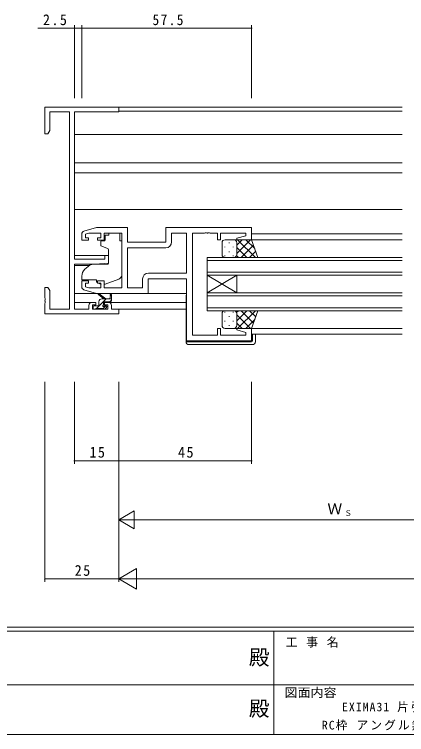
# Model space of a CAD drawing. Units: millimetres on the paper. Extents: x -420 to 373, y -297 to 267.
# Drawn here: x -120.6 to 12.3, y -297 to -53.2 of the extents above; entities that cross this region are included whole.
import ezdxf
from ezdxf.enums import TextEntityAlignment as Align

# ---------------------------------------------------------------- set-up
doc = ezdxf.new("R2010")
doc.units = ezdxf.units.MM
for name, color, linetype, lineweight in [('0-1_YKK_ZWAK', 7, 'Continuous', 9), ('0-3_YKK_12', 2, 'Continuous', 9), ('0-4_YKK_D', 6, 'Continuous', 9), ('0-6_YKK_13', 4, 'Continuous', 9), ('0-7_YKK_11', 7, 'Continuous', 9)]:
    doc.layers.add(name, color=color, linetype=linetype, lineweight=lineweight)
doc.layers.add('0-2_USER1', color=3, linetype='Continuous')
doc.styles.add('ＭＳ ゴシック', font='')
doc.styles.get('ＭＳ ゴシック').set_extended_font_data('MS Gothic')

msp = doc.modelspace()

# ---------------------------------------------------------------- linework, layer by layer
at = {"layer": '0-1_YKK_ZWAK'}
for p, q in [((352.3, -260.6), (-417.7, -260.6)), ((314.5, -262), (-417.7, -262)), ((-32.7, -262), (-32.7, -297)), ((-160.1, -280.199), (-31.3, -280.199)), ((-31.3, -280.199), (97.5, -280.199)), ((-417.7, -297), (314.5, -297))]:
    msp.add_line(p, q, dxfattribs=at)
at = {"layer": '0-3_YKK_12'}
for p, q in [((10.754, -84.606), (-85.546, -84.606)), ((10.754, -86.006), (-85.246, -86.006)), ((10.754, -93.906), (-100.246, -93.906)), ((10.754, -103.406), (-100.246, -103.406)), ((10.754, -106.806), (-100.246, -106.806)), ((10.754, -119.306), (-100.246, -119.306)), ((10.754, -127.506), (-40.246, -127.506)), ((10.754, -129.506), (-40.491, -129.506)), ((-88.746, -134.806), (-100.246, -134.806)), ((-55.246, -135.506), (-55.246, -141.506)), ((10.754, -135.506), (-55.246, -135.506)), ((-55.246, -136.506), (10.754, -136.506)), ((-95.123, -138.206), (-100.246, -138.206)), ((10.754, -140.506), (-55.246, -140.506)), ((-55.246, -141.506), (-45.246, -147.506)), ((-55.246, -147.506), (-45.246, -141.506)), ((-55.246, -147.506), (-55.246, -141.506)), ((-55.246, -141.506), (10.754, -141.506)), ((-45.246, -147.506), (-45.246, -141.506)), ((-55.246, -147.506), (-55.246, -153.506)), ((10.754, -147.506), (-55.246, -147.506)), ((-55.246, -148.506), (10.754, -148.506)), ((-94.346, -150.706), (-100.246, -150.706)), ((-62.446, -150.706), (-88.746, -150.706)), ((-62.446, -152.976), (-85.546, -152.976)), ((10.754, -152.506), (-55.246, -152.506)), ((-55.246, -153.506), (10.754, -153.506)), ((10.754, -159.506), (-40.746, -159.506)), ((10.754, -161.506), (-40.246, -161.506))]:
    msp.add_line(p, q, dxfattribs=at)
at = {"layer": '0-4_YKK_D'}
for p, q in [((-100.246, -81.606), (-100.246, -56.906)), ((-97.746, -81.606), (-97.746, -56.906)), ((-97.746, -81.606), (-97.746, -56.906)), ((-40.246, -57.906), (-97.746, -57.906)), ((-40.246, -81.606), (-40.246, -56.906)), ((-110.246, -177.606), (-110.246, -245.304)), ((-100.246, -177.606), (-100.246, -205.304)), ((-85.246, -177.606), (-85.246, -205.304)), ((-85.246, -177.606), (-85.246, -225.304)), ((-85.246, -177.606), (-85.246, -205.304)), ((-85.246, -177.606), (-85.246, -245.304)), ((-85.246, -177.606), (-85.246, -245.304)), ((-40.246, -177.606), (-40.246, -205.304)), ((-100.246, -204.304), (-85.246, -204.304)), ((-85.246, -204.304), (-40.246, -204.304)), ((-85.246, -224.304), (-80.05, -221.304)), ((-80.05, -227.304), (-80.05, -221.304)), ((-85.246, -224.304), (-80.05, -227.304)), ((-85.246, -224.304), (-74.854, -224.304)), ((-79.246, -224.304), (58.754, -224.304)), ((-85.246, -244.304), (-79.184, -240.804)), ((-79.184, -247.804), (-79.184, -240.804)), ((-85.246, -244.304), (-110.246, -244.304)), ((-85.246, -244.304), (-79.184, -247.804)), ((-85.246, -244.304), (-73.122, -244.304)), ((247.754, -244.304), (-78.246, -244.304))]:
    msp.add_line(p, q, dxfattribs=at)
msp.add_lwpolyline([(-97.746, -57.906), (-100.246, -57.906), (-112.645, -57.906)], dxfattribs=at)
for centre, start, end in [((-100.246, -57.906), 0, 180), ((-100.246, -57.906), 180, 0), ((-97.746, -57.906), 0, 180), ((-97.746, -57.906), 0, 180), ((-97.746, -57.906), 180, 0), ((-97.746, -57.906), 180, 0), ((-40.246, -57.906), 0, 180), ((-40.246, -57.906), 180, 0), ((-100.246, -204.304), 0, 180), ((-100.246, -204.304), 180, 0), ((-85.246, -204.304), 0, 180), ((-85.246, -204.304), 0, 180), ((-85.246, -204.304), 180, 0), ((-85.246, -204.304), 180, 0), ((-40.246, -204.304), 0, 180), ((-40.246, -204.304), 180, 0), ((-110.246, -244.304), 0, 180), ((-110.246, -244.304), 180, 0)]:
    msp.add_arc(centre, 0.106, start, end, dxfattribs=at)
at = {"layer": '0-6_YKK_13'}
for p, q in [((-89.816, -128.906), (-89.816, -127.906)), ((-88.646, -127.906), (-89.816, -127.906)), ((-89.816, -128.906), (-89.816, -129.606)), ((-88.646, -127.236), (-88.646, -127.906)), ((-88.646, -127.236), (-84.846, -127.236)), ((-84.846, -127.236), (-84.846, -127.906)), ((-84.846, -128.906), (-84.846, -127.906)), ((-84.846, -129.906), (-84.846, -128.906)), ((-91.346, -130.206), (-91.346, -131.256)), ((-90.116, -129.906), (-91.046, -129.906)), ((-84.846, -129.906), (-84.246, -129.906)), ((-84.246, -141.461), (-84.246, -129.906)), ((-50.246, -134.506), (-50.246, -130.506)), ((-49.246, -129.506), (-46.246, -129.506)), ((-47.883, -130.426), (-47.883, -130.626)), ((-40.246, -129.506), (-46.246, -129.506)), ((-45.247, -134.127), (-40.626, -129.506)), ((-45.246, -131.298), (-43.455, -129.506)), ((-45.246, -130.506), (-45.246, -134.106)), ((-45.246, -130.906), (-45.246, -134.506)), ((-44.978, -129.506), (-38.978, -135.506)), ((-43.798, -135.506), (-39.602, -131.311)), ((-42.15, -129.506), (-39.189, -132.467)), ((-38.104, -135.506), (-40.246, -129.506)), ((-91.017, -131.726), (-89.017, -132.454)), ((-88.746, -132.903), (-88.746, -137.509)), ((-49.298, -131.841), (-49.298, -132.041)), ((-47.883, -133.456), (-47.883, -133.656)), ((-46.468, -131.841), (-46.468, -132.041)), ((-45.246, -132.067), (-41.807, -135.506)), ((-40.969, -135.506), (-38.858, -133.395)), ((-49.298, -134.871), (-49.298, -135.071)), ((-46.246, -135.506), (-49.246, -135.506)), ((-46.468, -134.871), (-46.468, -135.071)), ((-46.468, -135.506), (-38.104, -135.506)), ((-45.303, -134.838), (-44.635, -135.506)), ((-94.983, -138.089), (-96.675, -139.508)), ((-88.963, -137.808), (-94.349, -137.855)), ((-97.746, -141.806), (-97.746, -143.106)), ((-97.746, -143.106), (-92.746, -143.106)), ((-92.746, -143.106), (-92.746, -143.406)), ((-92.746, -143.406), (-92.746, -143.903)), ((-89.875, -144.547), (-85.237, -142.872)), ((-91.44, -144.512), (-92.746, -143.903)), ((-92.673, -147.706), (-100.246, -147.706)), ((-90.246, -149.476), (-92.066, -148.075)), ((-89.646, -149.476), (-91.864, -147.793)), ((-88.046, -148.35), (-88.245, -149.476)), ((-87.746, -150.176), (-87.746, -148.177)), ((-62.246, -147.706), (-75.746, -147.706)), ((-62.446, -148.206), (-62.446, -163.706)), ((-62.246, -148.206), (-62.446, -148.206)), ((-89.51, -149.476), (-92.81, -152.776)), ((-91.946, -151.576), (-91.946, -150.476)), ((-90.946, -149.476), (-87.746, -149.476)), ((-90.346, -151.415), (-90.346, -150.776)), ((-90.046, -150.476), (-88.046, -150.476)), ((-87.746, -149.957), (-88.265, -150.476)), ((-93.946, -152.176), (-93.946, -152.676)), ((-92.246, -151.876), (-93.646, -151.876)), ((-93.646, -152.976), (-93.146, -152.976)), ((-92.946, -152.776), (-90.846, -152.776)), ((-89.665, -151.876), (-90.741, -152.952)), ((-90.646, -152.976), (-90.046, -152.976)), ((-89.546, -151.876), (-89.885, -151.876)), ((-89.834, -152.888), (-89.334, -152.388)), ((-46.246, -153.508), (-49.246, -153.508)), ((-46.468, -153.508), (-38.104, -153.508)), ((-45.303, -154.176), (-44.635, -153.508)), ((-45.246, -156.948), (-41.807, -153.508)), ((-44.978, -159.508), (-38.978, -153.508)), ((-43.798, -153.508), (-39.602, -157.704)), ((-40.969, -153.508), (-38.858, -155.62)), ((-38.104, -153.508), (-40.246, -159.508)), ((-50.246, -154.508), (-50.246, -158.508)), ((-49.298, -154.143), (-49.298, -153.943)), ((-47.883, -155.558), (-47.883, -155.358)), ((-46.468, -154.143), (-46.468, -153.943)), ((-45.247, -154.888), (-40.626, -159.508)), ((-45.246, -158.108), (-45.246, -154.508)), ((-45.246, -158.508), (-45.246, -154.908)), ((-49.298, -157.173), (-49.298, -156.973)), ((-47.883, -158.588), (-47.883, -158.388)), ((-46.468, -157.173), (-46.468, -156.973)), ((-45.246, -157.716), (-43.455, -159.508)), ((-42.15, -159.508), (-39.189, -156.547)), ((-49.246, -159.508), (-46.246, -159.508)), ((-40.246, -159.508), (-46.246, -159.508)), ((-39.946, -161.506), (-39.946, -163.706)), ((-38.946, -164.006), (-38.946, -161.506)), ((-62.446, -163.706), (-62.446, -164.006)), ((-61.946, -164.006), (-62.446, -164.006)), ((-40.246, -164.006), (-61.946, -164.006)), ((-61.446, -165.006), (-39.946, -165.006))]:
    msp.add_line(p, q, dxfattribs=at)
for centre, radius, start, end in [((-91.046, -130.206), 0.3, 90, 180), ((-90.846, -131.256), 0.5, 180, 250), ((-90.116, -129.606), 0.3, 270, 0), ((-49.246, -130.506), 1, 90, 180), ((-46.246, -130.506), 1, 0, 90), ((-46.246, -130.506), 1, 0, 90), ((-89.246, -132.903), 0.5, 0, 70), ((-49.246, -134.506), 1, 180, 270), ((-46.246, -134.506), 1, 270, 0), ((-46.246, -134.506), 1, 270, 0), ((-94.341, -138.855), 1, 90.5, 130), ((-89.046, -137.509), 0.3, 270.5, 0), ((-94.746, -141.806), 3, 130, 180), ((-85.746, -141.461), 1.5, 289.85326, 0), ((-91.017, -143.606), 1, 245, 262.59306), ((-90.214, -143.606), 1, 273.88683, 289.85326), ((-92.046, -147.876), 0.2, 24.41711, 264.41711), ((-87.946, -148.177), 0.2, 0, 239.99998), ((-90.946, -150.476), 1, 90, 180), ((-90.046, -150.776), 0.3, 90, 180), ((-88.046, -150.176), 0.3, 270, 0), ((-93.646, -152.176), 0.3, 90, 180), ((-93.646, -152.676), 0.3, 180, 270), ((-93.146, -152.776), 0.2, 270, 0), ((-92.246, -151.576), 0.3, 270, 0), ((-90.646, -152.776), 0.2, 180, 270), ((-90.346, -151.876), 0.25, 123.05573, 326.94426), ((-90.646, -151.415), 0.3, 303.05573, 0), ((-89.885, -152.176), 0.3, 90, 146.94426), ((-90.046, -152.676), 0.3, 270, 314.99998), ((-89.546, -152.176), 0.3, 314.99998, 90), ((-49.246, -154.508), 1, 90, 180), ((-46.246, -154.508), 1, 0, 90), ((-46.246, -154.508), 1, 0, 90), ((-49.246, -158.508), 1, 180, 270), ((-46.246, -158.508), 1, 270, 0), ((-46.246, -158.508), 1, 270, 0), ((-61.446, -164.006), 1, 180, 270), ((-40.246, -163.706), 0.3, 270, 0), ((-39.946, -164.006), 1, 270, 0)]:
    msp.add_arc(centre, radius, start, end, dxfattribs=at)
at = {"layer": '0-7_YKK_11'}
msp.add_line((-82.316, -145.776), (-82.316, -132.236), dxfattribs=at)
for points in [[(-95.346, -151.706), (-95.346, -152.976), (-100.246, -152.976), (-100.246, -137.806), (-93.246, -137.806), (-88.746, -137.412), (-88.746, -134.806), (-89.946, -134.806), (-89.946, -136.106), (-100.246, -136.106), (-100.246, -86.236), (-85.246, -86.236), (-85.246, -84.606), (-110.246, -84.606), (-110.246, -93.606), (-109.246, -93.606), (-108.616, -92.515), (-108.616, -86.236), (-101.876, -86.236)], [(-101.876, -86.236), (-101.876, -152.976), (-108.616, -152.976), (-108.616, -146.697), (-109.246, -145.606), (-110.246, -145.606), (-110.246, -149.148), (-110.126, -149.331), (-110.126, -149.881), (-110.246, -150.064), (-110.246, -150.148), (-110.126, -150.331), (-110.126, -150.881), (-110.246, -151.064), (-110.246, -154.606), (-85.246, -154.606), (-85.246, -152.976), (-87.746, -152.976), (-87.746, -151.706)], [(-97.034, -126.592), (-92.746, -125.306), (-82.246, -125.306), (-82.246, -130.306), (-69.246, -130.306), (-69.246, -125.306), (-40.246, -125.306), (-40.246, -129.506), (-45.207, -129.506), (-45.276, -128.984), (-42.176, -128.153), (-42.176, -127.236), (-50.746, -127.236), (-50.746, -129.506), (-51.746, -129.506), (-51.746, -127.236), (-54.288, -127.236), (-54.471, -127.116), (-55.021, -127.116), (-55.205, -127.236), (-55.288, -127.236), (-55.471, -127.116), (-56.021, -127.116), (-56.205, -127.236), (-60.246, -127.236)], [(-97.746, -145.462), (-97.746, -143.406), (-95.446, -143.406), (-95.446, -144.206), (-96.546, -144.206), (-96.546, -145.418), (-95.352, -145.776), (-91.346, -145.776), (-91.346, -144.206), (-92.446, -144.206), (-92.446, -143.406), (-90.146, -143.406), (-90.146, -145.776), (-84.246, -145.776), (-84.246, -127.236), (-90.146, -127.236), (-90.146, -129.606), (-92.446, -129.606), (-92.446, -128.806), (-91.346, -128.806), (-91.346, -127.236), (-95.352, -127.236), (-96.546, -127.595), (-96.546, -128.806), (-95.446, -128.806), (-95.446, -129.606), (-97.746, -129.606), (-97.746, -127.55)], [(-60.246, -127.236), (-60.246, -161.776), (-51.746, -161.776), (-51.746, -159.506), (-50.746, -159.506), (-50.746, -161.776), (-42.176, -161.776), (-42.176, -160.859), (-45.276, -160.029), (-45.207, -159.506), (-40.246, -159.506), (-40.246, -163.706), (-62.246, -163.706), (-62.246, -142.706), (-75.246, -142.706), (-75.246, -147.706), (-92.746, -147.706), (-97.034, -146.42)], [(-67.316, -130.236), (-67.316, -127.236), (-62.246, -127.236), (-62.246, -140.776), (-75.176, -140.776)], [(-82.316, -145.776), (-82.316, -132.236), (-69.316, -132.236)], [(-77.176, -142.776), (-77.176, -145.776), (-82.316, -145.776)], [(-88.746, -150.706), (-90.046, -150.706), (-90.046, -151.506), (-88.946, -151.506), (-88.946, -152.976), (-94.146, -152.976), (-94.146, -151.506), (-93.046, -151.506), (-93.046, -150.706), (-94.346, -150.706)]]:
    msp.add_lwpolyline(points, dxfattribs=at)
for centre, radius, start, end in [((-96.746, -127.55), 1, 106.69925, 180.00003), ((-69.316, -130.236), 2, 270, 359.99998), ((-75.176, -142.776), 2, 90, 179.99998), ((-96.746, -145.462), 1, 179.99995, 253.30074), ((-94.346, -151.706), 1, 90, 179.99998), ((-88.746, -151.706), 1, 0, 89.99998)]:
    msp.add_arc(centre, radius, start, end, dxfattribs=at)

# ---------------------------------------------------------------- texts
at = {"layer": '0-1_YKK_ZWAK', "color": 2, "style": 'ＭＳ ゴシック'}
for p in [(-41.182, -274.956), (-41.182, -292.278)]:
    msp.add_text('殿', height=5.132, dxfattribs=at).set_placement(p, align=Align.BOTTOM_LEFT)
at = {"layer": '0-1_YKK_ZWAK', "style": 'ＭＳ ゴシック', "width": 1.1}
msp.add_text('図面内容', height=2.933, dxfattribs=at).set_placement((-29.083, -285.148), align=Align.BOTTOM_LEFT)
at = {"layer": '0-1_YKK_ZWAK', "insert": (-28.688, -267.533), "char_height": 2.933, "attachment_point": 7, "style": 'ＭＳ ゴシック'}
msp.add_mtext('\\T1.16;工\\~事\\~名', dxfattribs=at)
at = {"layer": '0-2_USER1', "color": 7, "char_height": 2.933, "attachment_point": 7, "style": 'ＭＳ ゴシック'}
for s, insert in [('\\T1.17;EXIMA31\\~片引き窓【内動タイプ】T-1仕様\\~', (-9.627, -289.449)), ('\\T1.17;RC枠\\~アングル無\\~Dタイプ／30mm溝幅\\~', (-16.443, -295.625))]:
    msp.add_mtext(s, dxfattribs=dict(at, insert=insert))
at = {"layer": '0-4_YKK_D', "color": 3, "style": 'ＭＳ ゴシック'}
msp.add_text('Ｗ', height=3.666, dxfattribs=at).set_placement((-14.566, -223.504), align=Align.BOTTOM_LEFT)
at = {"layer": '0-4_YKK_D', "color": 4, "style": 'ＭＳ ゴシック'}
msp.add_text('Ｓ', height=1.833, dxfattribs=at).set_placement((-8.806, -223.504), align=Align.BOTTOM_LEFT)
at = {"layer": '0-4_YKK_D', "color": 3, "char_height": 3.666, "attachment_point": 7, "style": 'ＭＳ ゴシック'}
for s, insert in [('\\T1.21;\\W0.95;2.5', (-110.896, -56.906)), ('\\T1.22;\\W0.9;57.5', (-73.796, -56.906)), ('\\T1.21;\\W0.95;15', (-95.146, -203.304)), ('\\T1.21;\\W0.95;45', (-65.146, -203.304)), ('\\T1.21;\\W0.95;25', (-100.146, -243.304))]:
    msp.add_mtext(s, dxfattribs=dict(at, insert=insert))

doc.saveas('drawing.dxf')
